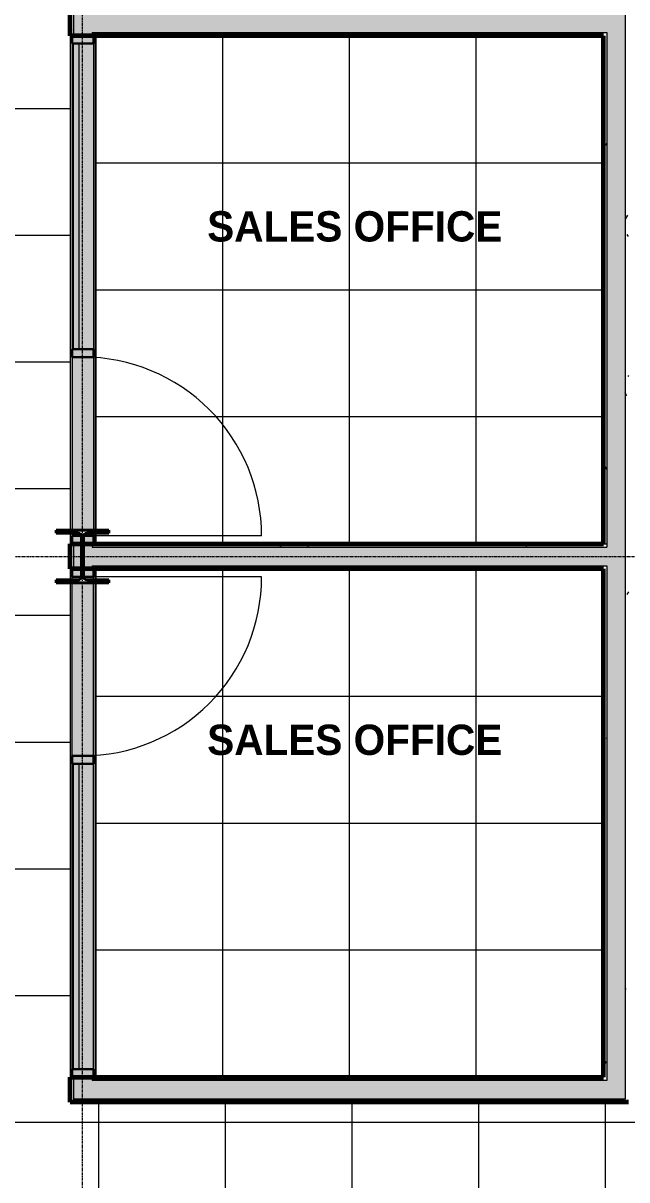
# Model space of a CAD drawing. Header units: inches. Extents: x 127 to 2210, y -1631 to -47.
# Drawn here: x 1338.1 to 1452.5, y -1286.4 to -1067.3 of the extents above; entities that cross this region are included whole.
import ezdxf

# ---------------------------------------------------------------- set-up
doc = ezdxf.new("R2010")
doc.units = ezdxf.units.IN
doc.header["$MEASUREMENT"] = 0
doc.linetypes.add('Grid Line 1_2_', pattern=[0.875, 0.5, -0.125, 0.125, -0.125])
for name, color, linetype, lineweight in [('A-AREA-IDEN', 2, 'Continuous', 9), ('A-CLNG-PATT', 13, 'Continuous', 18), ('A-DOOR', 31, 'Continuous', 18), ('A-GLAZ-CURT', 52, 'Continuous', 9), ('A-GLAZ-CWMG', 51, 'Continuous', 9), ('A-WALL', 113, 'Continuous', 18), ('A-WALL-PATT', 111, 'Continuous', 60), ('I-WALL', 2, 'Continuous', 18), ('S-COLS', 52, 'Continuous', 9), ('S-GRID', 1, 'Continuous', 9)]:
    doc.layers.add(name, color=color, linetype=linetype, lineweight=lineweight)
doc.styles.add('Century Gothic_B', font='GOTHICB.TTF', dxfattribs={"height": 5.744479})
pattern_1 = [(0, (0, 0), (20.48, 5.12), [0.845, -14.515, 0.845, -14.515, -81.92]), (0, (0, 0), (20.48, 5.12), [-30.72, 0.845, -29.875, 0.845, -14.515, -35.84]), (0, (0, 0), (20.48, 5.12), [-76.8, 0.845, -9.395, 0.845, -24.755]), (120, (7.68, 2.56), (-14.67405, 15.1762), [0.845, -14.515, 0.845, -14.515, -81.92]), (120, (7.68, 2.56), (-14.67405, 15.1762), [-30.72, 0.845, -29.875, 0.845, -14.515, -35.84]), (120, (7.68, 2.56), (-14.67405, 15.1762), [-76.8, 0.845, -9.395, 0.845, -24.755]), (240, (10.24, 12.8), (-5.80595, -20.2962), [0.845, -14.515, 0.845, -14.515, -81.92]), (240, (10.24, 12.8), (-5.80595, -20.2962), [-30.72, 0.845, -29.875, 0.845, -14.515, -35.84]), (240, (10.24, 12.8), (-5.80595, -20.2962), [-76.8, 0.845, -9.395, 0.845, -24.755])]

# ---------------------------------------------------------------- blocks, each defined once
blk = doc.blocks.new('Open Source Metal Building_Exterior_rvt-1-REFLECTED CEILING PLAN - OFFICE ANNEX')
at = {"layer": 'S-COLS'}
h = blk.add_hatch(dxfattribs=at)
h.set_pattern_fill('FP_34', color=256, style=0, pattern_type=2)
h.set_pattern_definition([(45, (0, 0), (-6.335677, 6.335677), []), (45, (0, 9.6), (-6.335677, 6.335677), [])])
h.paths.add_polyline_path([(1354.35, -1173.33), (1354.35, -1172.77), (1350.21, -1172.77), (1349.73, -1172.57), (1349.52, -1172.08), (1349.52, -1164.6), (1349.73, -1164.11), (1350.21, -1163.9), (1354.35, -1163.9), (1354.35, -1163.35), (1344.35, -1163.35), (1344.35, -1163.9), (1348.49, -1163.9), (1348.98, -1164.11), (1349.18, -1164.6), (1349.18, -1172.08), (1348.98, -1172.57), (1348.49, -1172.77), (1344.35, -1172.77), (1344.35, -1173.33)], flags=0)
at = {"layer": 'S-COLS', "color": 130, "lineweight": 40}
for p, q in [((1344.35, -1163.35), (1354.35, -1163.35)), ((1344.35, -1163.9), (1344.35, -1163.35)), ((1348.49, -1163.9), (1344.35, -1163.9)), ((1349.18, -1172.08), (1349.18, -1164.6)), ((1349.52, -1164.6), (1349.52, -1172.08)), ((1354.35, -1163.9), (1350.21, -1163.9)), ((1354.35, -1163.35), (1354.35, -1163.9)), ((1344.35, -1173.33), (1344.35, -1172.77)), ((1344.35, -1172.77), (1348.49, -1172.77)), ((1354.35, -1173.33), (1344.35, -1173.33)), ((1350.21, -1172.77), (1354.35, -1172.77)), ((1354.35, -1172.77), (1354.35, -1173.33))]:
    blk.add_line(p, q, dxfattribs=at)
for centre, start, end in [((1348.49, -1164.6), 0, 90), ((1350.21, -1164.6), 90, 180), ((1348.49, -1172.08), 270, 0), ((1350.21, -1172.08), 180, 270)]:
    blk.add_arc(centre, 0.691, start, end, dxfattribs=at)
at = {"layer": 'S-GRID', "linetype": 'Grid Line 1_2_'}
for p, q in [((1349.35, -1631.19), (1349.35, -124.28)), ((329.05, -1168.34), (2105.65, -1168.34))]:
    blk.add_line(p, q, dxfattribs=at)
blk = doc.blocks.new('System Panel - Glazed-700968-REFLECTED CEILING PLAN - OFFICE ANNEX')
at = {"layer": 'A-GLAZ-CURT'}
blk.add_hatch(color=256, dxfattribs=at).paths.add_polyline_path([(28.9375, -0.75), (-28.9375, -0.75), (-28.9375, -1.75), (28.9375, -1.75)], flags=0)
at = {"layer": 'A-GLAZ-CURT', "lineweight": 18}
for p, q in [((-28.9375, -1.75), (-28.9375, -0.75)), ((-28.9375, -0.75), (28.9375, -0.75)), ((28.9375, -1.75), (-28.9375, -1.75)), ((28.9375, -0.75), (28.9375, -1.75))]:
    blk.add_line(p, q, dxfattribs=at)
blk = doc.blocks.new('Rectangular Mullion - 2_5_ x 5_ rectangular-547427-REFLECTED CEILING PLAN - OFFICE ANNEX')
at = {"layer": 'A-GLAZ-CWMG'}
blk.add_hatch(color=256, dxfattribs=at).paths.add_polyline_path([(-1.5, -2), (0, -2), (0, 2), (-1.5, 2)], flags=0)
at = {"layer": 'A-GLAZ-CWMG', "lineweight": 30}
for p, q in [((-1.5, 2), (0, 2)), ((-1.5, -2), (-1.5, 2)), ((0, 2), (0, -2)), ((0, -2), (-1.5, -2))]:
    blk.add_line(p, q, dxfattribs=at)
blk = doc.blocks.new('Door_Single_Storefront - one-700969-REFLECTED CEILING PLAN - OFFICE ANNEX')
at = {"layer": 'A-DOOR'}
blk.add_line((-16.9375, -33.875), (-16.9375, 0), dxfattribs=at)
blk.add_arc((-16.9375, 0), 33.875, 270, 0, dxfattribs=at)
blk = doc.blocks.new('Rectangular Mullion - 2_5_ x 5_ rectangular-700964-REFLECTED CEILING PLAN - OFFICE ANNEX')
at = {"layer": 'A-GLAZ-CWMG'}
h = blk.add_hatch(color=256, dxfattribs=at)
h.paths.add_polyline_path([(1285.15, -1063.46), (1285.15, -1005.59), (1282.4, -1005.59), (1282.4, -1063.46)], flags=0)
h.paths.add_polyline_path([(1286.4, -1063.46), (1286.4, -1005.59), (1286.15, -1005.59), (1286.15, -1063.46)], flags=0)
for p, q in [((1282.4, -1063.46), (1282.4, -1005.59)), ((1286.4, -1063.46), (1286.4, -1005.59))]:
    blk.add_line(p, q, dxfattribs=at)
blk = doc.blocks.new('Rectangular Mullion - 2_5_ x 5_ rectangular-547424-REFLECTED CEILING PLAN - OFFICE ANNEX')
at = {"layer": 'A-GLAZ-CWMG'}
blk.add_hatch(color=256, dxfattribs=at).paths.add_polyline_path([(0.75, -2), (-0.75, -2), (-0.75, 2), (0.75, 2)], flags=0)
at = {"layer": 'A-GLAZ-CWMG', "lineweight": 30}
for p, q in [((0.75, 2), (-0.75, 2)), ((-0.75, 2), (-0.75, -2)), ((0.75, -2), (0.75, 2)), ((-0.75, -2), (0.75, -2))]:
    blk.add_line(p, q, dxfattribs=at)
blk = doc.blocks.new('Rectangular Mullion - 2_5_ x 5_ rectangular-547429-REFLECTED CEILING PLAN - OFFICE ANNEX')
at = {"layer": 'A-GLAZ-CWMG'}
blk.add_hatch(color=256, dxfattribs=at).paths.add_polyline_path([(0, -2), (-1.5, -2), (-1.5, 2), (0, 2)], flags=0)
at = {"layer": 'A-GLAZ-CWMG', "lineweight": 30}
for p, q in [((0, 2), (-1.5, 2)), ((-1.5, 2), (-1.5, -2)), ((0, -2), (0, 2)), ((-1.5, -2), (0, -2))]:
    blk.add_line(p, q, dxfattribs=at)
blk = doc.blocks.new('Rectangular Mullion - 2_5_ x 5_ rectangular-V1-REFLECTED CEILING PLAN - OFFICE ANNEX')
at = {"layer": 'A-GLAZ-CWMG'}
h = blk.add_hatch(color=256, dxfattribs=at)
h.paths.add_polyline_path([(1349.58, -1164.46), (1351.4, -1164.46), (1351.4, -1163.9), (1350.21, -1163.9), (1349.73, -1164.11), (1349.62, -1164.37)], flags=0)
h.paths.add_polyline_path([(1348.98, -1164.46), (1349.13, -1164.46), (1348.98, -1164.11), (1348.49, -1163.9), (1347.4, -1163.9), (1347.4, -1164.46), (1348.49, -1164.46)], flags=0)
h.paths.add_polyline_path([(1350.21, -1163.35), (1351.4, -1163.35), (1351.4, -1130.59), (1347.4, -1130.59), (1347.4, -1163.35), (1348.49, -1163.35)], flags=0)
for p, q in [((1347.4, -1130.59), (1347.4, -1163.35)), ((1351.4, -1130.59), (1351.4, -1163.35)), ((1347.4, -1163.9), (1347.4, -1164.46)), ((1351.4, -1163.9), (1351.4, -1164.46))]:
    blk.add_line(p, q, dxfattribs=at)
blk = doc.blocks.new('System Panel - Glazed-700970-REFLECTED CEILING PLAN - OFFICE ANNEX')
at = {"layer": 'A-GLAZ-CURT'}
blk.add_hatch(color=256, dxfattribs=at).paths.add_polyline_path([(-28.94, 1.75), (-28.94, 0.75), (28.94, 0.75), (28.94, 1.75), (-24.31, 1.75)], flags=0)
at = {"layer": 'A-GLAZ-CURT', "lineweight": 18}
for p, q in [((-28.94, 0.75), (-28.94, 1.75)), ((-28.94, 1.75), (28.94, 1.75)), ((28.94, 0.75), (-28.94, 0.75)), ((28.94, 1.75), (28.94, 0.75))]:
    blk.add_line(p, q, dxfattribs=at)
blk = doc.blocks.new('Rectangular Mullion - 2_5_ x 5_ rectangular-546109-REFLECTED CEILING PLAN - OFFICE ANNEX')
at = {"layer": 'A-GLAZ-CWMG'}
blk.add_hatch(color=256, dxfattribs=at).paths.add_polyline_path([(0, 2), (-1.5, 2), (-1.5, -2), (0, -2)], flags=0)
at = {"layer": 'A-GLAZ-CWMG', "lineweight": 30}
for p, q in [((-1.5, 2), (0, 2)), ((-1.5, -2), (-1.5, 2)), ((0, 2), (0, -2)), ((0, -2), (-1.5, -2))]:
    blk.add_line(p, q, dxfattribs=at)
blk = doc.blocks.new('Door_Single_Storefront - one-700971-REFLECTED CEILING PLAN - OFFICE ANNEX')
at = {"layer": 'A-DOOR'}
blk.add_line((-16.9375, 33.875), (-16.9375, 0), dxfattribs=at)
blk.add_arc((-16.9375, 0), 33.875, 360, 90, dxfattribs=at)
blk = doc.blocks.new('Rectangular Mullion - 2_5_ x 5_ rectangular-700936-REFLECTED CEILING PLAN - OFFICE ANNEX')
at = {"layer": 'A-GLAZ-CWMG'}
h = blk.add_hatch(color=256, dxfattribs=at)
h.paths.add_polyline_path([(1285.15, -927.09), (1285.15, -869.21), (1282.4, -869.21), (1282.4, -927.09)], flags=0)
h.paths.add_polyline_path([(1286.4, -927.09), (1286.4, -869.21), (1286.15, -869.21), (1286.15, -927.09)], flags=0)
for p, q in [((1282.4, -869.21), (1282.4, -927.09)), ((1286.4, -869.21), (1286.4, -927.09))]:
    blk.add_line(p, q, dxfattribs=at)
blk = doc.blocks.new('Rectangular Mullion - 2_5_ x 5_ rectangular-546107-REFLECTED CEILING PLAN - OFFICE ANNEX')
at = {"layer": 'A-GLAZ-CWMG'}
blk.add_hatch(color=256, dxfattribs=at).paths.add_polyline_path([(-0.75, 2), (0.75, 2), (0.75, -2), (-0.75, -2)], flags=0)
at = {"layer": 'A-GLAZ-CWMG', "lineweight": 30}
for p, q in [((0.75, 2), (-0.75, 2)), ((-0.75, 2), (-0.75, -2)), ((0.75, -2), (0.75, 2)), ((-0.75, -2), (0.75, -2))]:
    blk.add_line(p, q, dxfattribs=at)
blk = doc.blocks.new('Rectangular Mullion - 2_5_ x 5_ rectangular-546165-REFLECTED CEILING PLAN - OFFICE ANNEX')
at = {"layer": 'A-GLAZ-CWMG'}
blk.add_hatch(color=256, dxfattribs=at).paths.add_polyline_path([(-1.5, 2), (0, 2), (0, -2), (-1.5, -2)], flags=0)
at = {"layer": 'A-GLAZ-CWMG', "lineweight": 30}
for p, q in [((0, 2), (-1.5, 2)), ((-1.5, 2), (-1.5, -2)), ((0, -2), (0, 2)), ((-1.5, -2), (0, -2))]:
    blk.add_line(p, q, dxfattribs=at)
blk = doc.blocks.new('Rectangular Mullion - 2_5_ x 5_ rectangular-V2-REFLECTED CEILING PLAN - OFFICE ANNEX')
at = {"layer": 'A-GLAZ-CWMG'}
h = blk.add_hatch(color=256, dxfattribs=at)
h.paths.add_polyline_path([(1351.4, -1206.09), (1351.4, -1173.33), (1347.4, -1173.33), (1347.4, -1206.09), (1350.21, -1206.09)], flags=0)
h.paths.add_polyline_path([(1348.49, -1172.77), (1348.98, -1172.57), (1349.13, -1172.21), (1347.4, -1172.21), (1347.4, -1172.77)], flags=0)
h.paths.add_polyline_path([(1351.4, -1172.77), (1351.4, -1172.21), (1349.58, -1172.21), (1349.73, -1172.57), (1350.21, -1172.77)], flags=0)
for p, q in [((1347.4, -1172.77), (1347.4, -1172.21)), ((1347.4, -1206.09), (1347.4, -1173.33)), ((1351.4, -1172.77), (1351.4, -1172.21)), ((1351.4, -1206.09), (1351.4, -1173.33))]:
    blk.add_line(p, q, dxfattribs=at)

msp = doc.modelspace()

# ---------------------------------------------------------------- hatches: boundary and pattern name
at = {"layer": 'A-CLNG-PATT'}
h = msp.add_hatch(dxfattribs=at)
h.set_pattern_fill('FP_6', color=256, style=0, pattern_type=2)
h.set_pattern_definition([(270, (1352.403, -1107.5), (-24, -1e-15), []), (180, (1352.403, -1107.5), (-3e-15, 24), [])])
h.paths.add_polyline_path([(1559.02, -1331.96), (1585.03, -1331.96), (1585.03, -1271.71), (1347.03, -1271.71), (1347.03, -1173.33), (1344.35, -1173.33), (1344.35, -1172.77), (1347.03, -1172.77), (1347.03, -1163.9), (1344.35, -1163.9), (1344.35, -1163.35), (1347.03, -1163.35), (1347.03, -1015.33), (1344.35, -1015.33), (1344.35, -1014.77), (1347.03, -1014.77), (1347.03, -1005.9), (1344.35, -1005.9), (1344.35, -1005.35), (1347.03, -1005.35), (1347.03, -862.96), (1585.03, -862.96), (1585.03, -800.04), (1225.78, -800.04), (1225.78, -862.96), (1286.78, -862.96), (1286.78, -1271.71), (1185.78, -1271.71), (1185.78, -1331.96), (1493.91, -1331.96)], flags=0)
h = msp.add_hatch(dxfattribs=at)
h.set_pattern_fill('FP_10', color=256, style=0, pattern_type=2)
h.set_pattern_definition([(90, (1399.903, -1117.836), (24, -1e-15), []), (0, (1399.903, -1117.836), (0, -24), [])])
h.paths.add_polyline_path([(1428.79, -1165.96), (1448.03, -1165.96), (1448.03, -1069.71), (1351.78, -1069.71), (1351.78, -1163.35), (1354.35, -1163.35), (1354.35, -1163.9), (1351.78, -1163.9), (1351.78, -1165.96), (1363.68, -1165.96)], flags=0)
h = msp.add_hatch(dxfattribs=at)
h.set_pattern_fill('FP_7', color=256, style=0, pattern_type=2)
h.set_pattern_definition([(0, (1399.903, -1218.836), (0, -24), []), (270, (1399.903, -1218.836), (-24, -1e-15), [])])
h.paths.add_polyline_path([(1428.79, -1266.96), (1448.03, -1266.96), (1448.03, -1170.71), (1351.78, -1170.71), (1351.78, -1172.77), (1354.35, -1172.77), (1354.35, -1173.33), (1351.78, -1173.33), (1351.78, -1266.96)], flags=0)
at = {"layer": 'A-WALL-PATT', "lineweight": 9}
h = msp.add_hatch(dxfattribs=at)
h.set_pattern_fill('FP_1', color=256, style=0, pattern_type=2)
h.set_pattern_definition(pattern_1)
h.paths.add_polyline_path([(1347.03, -1271.71), (1347.65, -1271.71), (1347.65, -1266.96), (1347.03, -1266.96)], flags=0)
h.paths.add_polyline_path([(1347.03, -1170.71), (1347.65, -1170.71), (1347.65, -1165.96), (1347.03, -1165.96)], flags=0)
h.paths.add_polyline_path([(1347.65, -1069.71), (1347.65, -1064.96), (1347.03, -1064.96), (1347.03, -1069.71)], flags=0)
h.paths.add_polyline_path([(1347.03, -1015.33), (1347.65, -1015.33), (1347.65, -1005.71), (1347.03, -1005.71)], flags=0)
h.paths.add_polyline_path([(1347.65, -968.71), (1347.65, -963.96), (1347.03, -963.96), (1347.03, -968.71)], flags=0)
h.paths.add_polyline_path([(1347.65, -867.71), (1347.65, -863.59), (1347.03, -863.59), (1347.03, -867.71)], flags=0)
h = msp.add_hatch(dxfattribs=at)
h.set_pattern_fill('FP_1', color=256, style=0, pattern_type=2)
h.set_pattern_definition(pattern_1)
h.paths.add_polyline_path([(1448.03, -1266.96), (1448.65, -1266.96), (1448.65, -1170.09), (1448.03, -1170.09), (1448.03, -1260.83)], flags=0)
h.paths.add_polyline_path([(1448.65, -1165.96), (1448.65, -1069.09), (1448.03, -1069.09), (1448.03, -1165.96)], flags=0)
h.paths.add_polyline_path([(1448.65, -1064.96), (1448.65, -968.09), (1448.03, -968.09), (1448.03, -1064.96)], flags=0)
h.paths.add_polyline_path([(1448.65, -963.96), (1448.65, -867.71), (1448.03, -867.71), (1448.03, -963.96)], flags=0)
h = msp.add_hatch(dxfattribs=at)
h.set_pattern_fill('FP_1', color=256, style=0, pattern_type=2)
h.set_pattern_definition(pattern_1)
h.paths.add_polyline_path([(1452.15, -1271.09), (1452.78, -1271.09), (1452.78, -1012.15), (1452.15, -1012.15), (1452.15, -1267.59)], flags=0)
h.paths.add_polyline_path([(1452.78, -1008.65), (1452.78, -867.71), (1452.15, -867.71), (1452.15, -1008.65)], flags=0)
h = msp.add_hatch(dxfattribs=at)
h.set_pattern_fill('FP_1', color=256, style=0, pattern_type=2)
h.set_pattern_definition(pattern_1)
h.paths.add_polyline_path([(1351.15, -1267.59), (1351.78, -1267.59), (1351.78, -1266.96), (1351.15, -1266.96)], flags=0)
h.paths.add_polyline_path([(1351.15, -1170.71), (1351.78, -1170.71), (1351.78, -1170.09), (1351.15, -1170.09)], flags=0)
h.paths.add_polyline_path([(1351.15, -1166.59), (1351.78, -1166.59), (1351.78, -1165.96), (1351.15, -1165.96)], flags=0)
h.paths.add_polyline_path([(1351.15, -1069.71), (1351.78, -1069.71), (1351.78, -1069.09), (1351.15, -1069.09)], flags=0)
h.paths.add_polyline_path([(1351.15, -1065.59), (1351.78, -1065.59), (1351.78, -1064.96), (1351.15, -1064.96)], flags=0)
h.paths.add_polyline_path([(1351.15, -1015.33), (1351.78, -1015.33), (1351.78, -1005.71), (1351.15, -1005.71)], flags=0)
h.paths.add_polyline_path([(1351.78, -968.71), (1351.78, -968.09), (1351.15, -968.09), (1351.15, -968.71)], flags=0)
h.paths.add_polyline_path([(1351.15, -964.59), (1351.78, -964.59), (1351.78, -963.96), (1351.15, -963.96)], flags=0)
h = msp.add_hatch(dxfattribs=at)
h.set_pattern_fill('FP_1', color=256, style=0, pattern_type=2)
h.set_pattern_definition(pattern_1)
h.paths.add_polyline_path([(1448.03, -1069.71), (1448.03, -1069.09), (1351.78, -1069.09), (1351.78, -1069.71), (1428.79, -1069.71)], flags=0)
h = msp.add_hatch(dxfattribs=at)
h.set_pattern_fill('FP_1', color=256, style=0, pattern_type=2)
h.set_pattern_definition(pattern_1)
h.paths.add_polyline_path([(1428.79, -1166.59), (1448.65, -1166.59), (1448.65, -1165.96), (1351.78, -1165.96), (1351.78, -1166.59), (1363.68, -1166.59)], flags=0)
h = msp.add_hatch(dxfattribs=at)
h.set_pattern_fill('FP_1', color=256, style=0, pattern_type=2)
h.set_pattern_definition(pattern_1)
h.paths.add_polyline_path([(1351.78, -1170.71), (1448.03, -1170.71), (1448.03, -1170.09), (1351.78, -1170.09)], flags=0)
h = msp.add_hatch(dxfattribs=at)
h.set_pattern_fill('FP_1', color=256, style=0, pattern_type=2)
h.set_pattern_definition(pattern_1)
h.paths.add_polyline_path([(1585.03, -1267.59), (1585.03, -1266.96), (1576.4, -1266.96), (1576.4, -1267.59)], flags=0)
h.paths.add_polyline_path([(1508.4, -1267.59), (1508.4, -1266.96), (1500.78, -1266.96), (1500.78, -1267.59)], flags=0)
h.paths.add_polyline_path([(1448.65, -1267.59), (1448.65, -1266.96), (1351.78, -1266.96), (1351.78, -1267.59), (1428.79, -1267.59)], flags=0)
h = msp.add_hatch(dxfattribs=at)
h.set_pattern_fill('FP_1', color=256, style=0, pattern_type=2)
h.set_pattern_definition(pattern_1)
h.paths.add_polyline_path([(1589.15, -1271.71), (1589.15, -1271.09), (1576.4, -1271.09), (1576.4, -1271.71), (1585.03, -1271.71)], flags=0)
h.paths.add_polyline_path([(1496.65, -1271.71), (1508.4, -1271.71), (1508.4, -1271.09), (1496.65, -1271.09)], flags=0)
h.paths.add_polyline_path([(1452.78, -1271.71), (1452.78, -1271.09), (1347.65, -1271.09), (1347.65, -1271.71), (1428.79, -1271.71)], flags=0)
at = {"layer": 'I-WALL', "lineweight": 5}
h = msp.add_hatch(color=256, dxfattribs=at)
h.paths.add_polyline_path([(1347.65, -1267.59), (1351.15, -1267.59), (1351.15, -1266.96), (1347.65, -1266.96)], flags=0)
h.paths.add_polyline_path([(1347.65, -1170.71), (1351.15, -1170.71), (1351.15, -1165.96), (1347.65, -1165.96)], flags=0)
h.paths.add_polyline_path([(1347.65, -1069.71), (1351.15, -1069.71), (1351.15, -1064.96), (1347.65, -1064.96)], flags=0)
h.paths.add_polyline_path([(1347.65, -1015.33), (1351.15, -1015.33), (1351.15, -1005.71), (1347.65, -1005.71)], flags=0)
h.paths.add_polyline_path([(1347.65, -968.71), (1351.15, -968.71), (1351.15, -963.96), (1347.65, -963.96)], flags=0)
h.paths.add_polyline_path([(1347.65, -867.71), (1351.15, -867.71), (1351.15, -867.09), (1347.65, -867.09)], flags=0)
for points in [[(1452.15, -1267.59), (1452.15, -867.09), (1448.65, -867.09), (1448.65, -1267.59)], [(1448.03, -1069.09), (1448.65, -1069.09), (1448.65, -1065.59), (1351.15, -1065.59), (1351.15, -1069.09), (1428.79, -1069.09)], [(1428.79, -1170.09), (1448.65, -1170.09), (1448.65, -1166.59), (1351.15, -1166.59), (1351.15, -1170.09), (1363.68, -1170.09)]]:
    msp.add_hatch(color=256, dxfattribs=at).paths.add_polyline_path(points, flags=0)
h = msp.add_hatch(color=256, dxfattribs=at)
h.paths.add_polyline_path([(1347.4, -1165.96), (1347.4, -1163.9), (1347.03, -1163.9), (1347.03, -1165.96)], flags=0)
h.paths.add_polyline_path([(1351.78, -1165.96), (1351.78, -1163.9), (1351.4, -1163.9), (1351.4, -1165.96)], flags=0)
h.paths.add_polyline_path([(1347.4, -1163.35), (1347.4, -1069.71), (1347.03, -1069.71), (1347.03, -1163.35)], flags=0)
h.paths.add_polyline_path([(1351.78, -1163.35), (1351.78, -1069.71), (1351.4, -1069.71), (1351.4, -1163.35)], flags=0)
h = msp.add_hatch(color=256, dxfattribs=at)
h.paths.add_polyline_path([(1347.03, -1266.96), (1347.4, -1266.96), (1347.4, -1173.33), (1347.03, -1173.33), (1347.03, -1265.46)], flags=0)
h.paths.add_polyline_path([(1351.4, -1266.96), (1351.78, -1266.96), (1351.78, -1173.33), (1351.4, -1173.33), (1351.4, -1265.46)], flags=0)
h.paths.add_polyline_path([(1347.4, -1172.77), (1347.4, -1170.71), (1347.03, -1170.71), (1347.03, -1172.77)], flags=0)
h.paths.add_polyline_path([(1351.78, -1172.77), (1351.78, -1170.71), (1351.4, -1170.71), (1351.4, -1172.77)], flags=0)
h = msp.add_hatch(color=256, dxfattribs=at)
h.paths.add_polyline_path([(1585.65, -1271.09), (1585.65, -1267.59), (1576.4, -1267.59), (1576.4, -1271.09), (1585.03, -1271.09)], flags=0)
h.paths.add_polyline_path([(1508.4, -1271.09), (1508.4, -1267.59), (1500.15, -1267.59), (1500.15, -1271.09), (1500.78, -1271.09)], flags=0)
h.paths.add_polyline_path([(1428.79, -1271.09), (1452.15, -1271.09), (1452.15, -1267.59), (1347.65, -1267.59), (1347.65, -1271.09)], flags=0)

# ---------------------------------------------------------------- linework, layer by layer
at = {"layer": 'A-WALL'}
for p, q in [((1452.15, -1012.15), (1452.15, -1271.09)), ((1347.65, -1064.96), (1347.65, -1069.71)), ((1351.15, -1069.09), (1351.15, -1069.71)), ((1351.15, -1069.09), (1448.65, -1069.09)), ((1448.65, -1069.09), (1448.65, -1166.59)), ((1347.65, -1165.96), (1347.65, -1170.71)), ((1351.15, -1165.96), (1351.15, -1166.59)), ((1351.15, -1166.59), (1448.65, -1166.59)), ((1448.03, -1165.96), (1448.65, -1165.96)), ((1351.15, -1170.09), (1351.15, -1170.71)), ((1351.15, -1170.09), (1448.65, -1170.09)), ((1448.65, -1170.09), (1448.65, -1267.59)), ((1347.65, -1266.96), (1347.65, -1271.71)), ((1351.15, -1266.96), (1351.15, -1267.59)), ((1448.65, -1267.59), (1351.15, -1267.59)), ((1351.78, -1266.96), (1351.78, -1267.59)), ((1452.15, -1271.09), (1347.65, -1271.09))]:
    msp.add_line(p, q, dxfattribs=at)
at = {"layer": 'I-WALL', "lineweight": 60}
for p, q in [((1347.03, -1069.71), (1347.03, -1064.96)), ((1448.03, -1069.71), (1347.03, -1069.71)), ((1448.03, -1165.96), (1448.03, -1069.71)), ((1347.03, -1170.71), (1347.03, -1165.96)), ((1347.03, -1165.96), (1448.03, -1165.96)), ((1448.03, -1170.71), (1347.03, -1170.71)), ((1448.03, -1266.96), (1448.03, -1170.71)), ((1347.03, -1266.96), (1448.03, -1266.96)), ((1347.03, -1271.71), (1347.03, -1266.96)), ((1452.78, -1271.71), (1347.03, -1271.71))]:
    msp.add_line(p, q, dxfattribs=at)
at = {"layer": 'I-WALL'}
for p, q in [((1347.03, -1069.71), (1347.03, -1163.35)), ((1351.78, -1163.35), (1351.78, -1069.71)), ((1347.03, -1163.9), (1347.03, -1165.96)), ((1351.78, -1165.96), (1351.78, -1163.9)), ((1347.03, -1170.71), (1347.03, -1172.77)), ((1351.78, -1172.77), (1351.78, -1170.71)), ((1347.03, -1173.33), (1347.03, -1266.96)), ((1351.78, -1266.96), (1351.78, -1173.33))]:
    msp.add_line(p, q, dxfattribs=at)

# ---------------------------------------------------------------- block references
at = {"layer": 'A-DOOR'}
for name, p, rotation in [('Door_Single_Storefront - one-700969-REFLECTED CEILING PLAN - OFFICE ANNEX', (1349.4, -1147.52), 90.00000000000026), ('Door_Single_Storefront - one-700971-REFLECTED CEILING PLAN - OFFICE ANNEX', (1349.4, -1189.15), 270.0000000000001)]:
    msp.add_blockref(name, p, dxfattribs=dict(at, rotation=rotation))
at = {"layer": 'A-GLAZ-CURT'}
for name, p, rotation in [('System Panel - Glazed-700968-REFLECTED CEILING PLAN - OFFICE ANNEX', (1349.4, -1100.15), 270.0000000000002), ('System Panel - Glazed-700970-REFLECTED CEILING PLAN - OFFICE ANNEX', (1349.4, -1236.52), 90.00000000000011)]:
    msp.add_blockref(name, p, dxfattribs=dict(at, rotation=rotation))
at = {"layer": 'A-GLAZ-CWMG'}
for name, p, rotation in [('Rectangular Mullion - 2_5_ x 5_ rectangular-547427-REFLECTED CEILING PLAN - OFFICE ANNEX', (1349.4, -1069.71), 90.00000000000026), ('Rectangular Mullion - 2_5_ x 5_ rectangular-700964-REFLECTED CEILING PLAN - OFFICE ANNEX', (2633.81, -2134.67), 180), ('Rectangular Mullion - 2_5_ x 5_ rectangular-700936-REFLECTED CEILING PLAN - OFFICE ANNEX', (2633.81, -2134.67), 180), ('Rectangular Mullion - 2_5_ x 5_ rectangular-546109-REFLECTED CEILING PLAN - OFFICE ANNEX', (1349.4, -1266.96), 270.0000000000001)]:
    msp.add_blockref(name, p, dxfattribs=dict(at, rotation=rotation))
at = {"layer": 'A-GLAZ-CWMG', "extrusion": (0, 0, -1)}
for name, p, rotation in [('Rectangular Mullion - 2_5_ x 5_ rectangular-547424-REFLECTED CEILING PLAN - OFFICE ANNEX', (-1349.4, -1129.84), 269.9999999999997), ('Rectangular Mullion - 2_5_ x 5_ rectangular-547429-REFLECTED CEILING PLAN - OFFICE ANNEX', (-1349.4, -1165.96), 269.9999999999997), ('Rectangular Mullion - 2_5_ x 5_ rectangular-546165-REFLECTED CEILING PLAN - OFFICE ANNEX', (-1349.4, -1170.71), 89.9999999999999), ('Rectangular Mullion - 2_5_ x 5_ rectangular-546107-REFLECTED CEILING PLAN - OFFICE ANNEX', (-1349.4, -1206.84), 89.9999999999999)]:
    msp.add_blockref(name, p, dxfattribs=dict(at, rotation=rotation))
at = {"layer": 'A-GLAZ-CWMG'}
for name in ['Rectangular Mullion - 2_5_ x 5_ rectangular-V1-REFLECTED CEILING PLAN - OFFICE ANNEX', 'Rectangular Mullion - 2_5_ x 5_ rectangular-V2-REFLECTED CEILING PLAN - OFFICE ANNEX']:
    msp.add_blockref(name, (0, 0), dxfattribs=at)

# ---------------------------------------------------------------- texts
at = {"layer": 'A-AREA-IDEN', "char_height": 5.7445, "width": 61.272, "attachment_point": 2, "line_spacing_factor": 0.984796, "style": 'Century Gothic_B'}
for insert in [(1400.92, -1102.95), (1400.92, -1200.18)]:
    msp.add_mtext('SALES OFFICE', dxfattribs=dict(at, insert=insert))

# ---------------------------------------------------------------- next in the draw order: block references
at = {"lineweight": 5}
msp.add_blockref('Open Source Metal Building_Exterior_rvt-1-REFLECTED CEILING PLAN - OFFICE ANNEX', (0, 0), dxfattribs=at)

doc.saveas('drawing.dxf')
